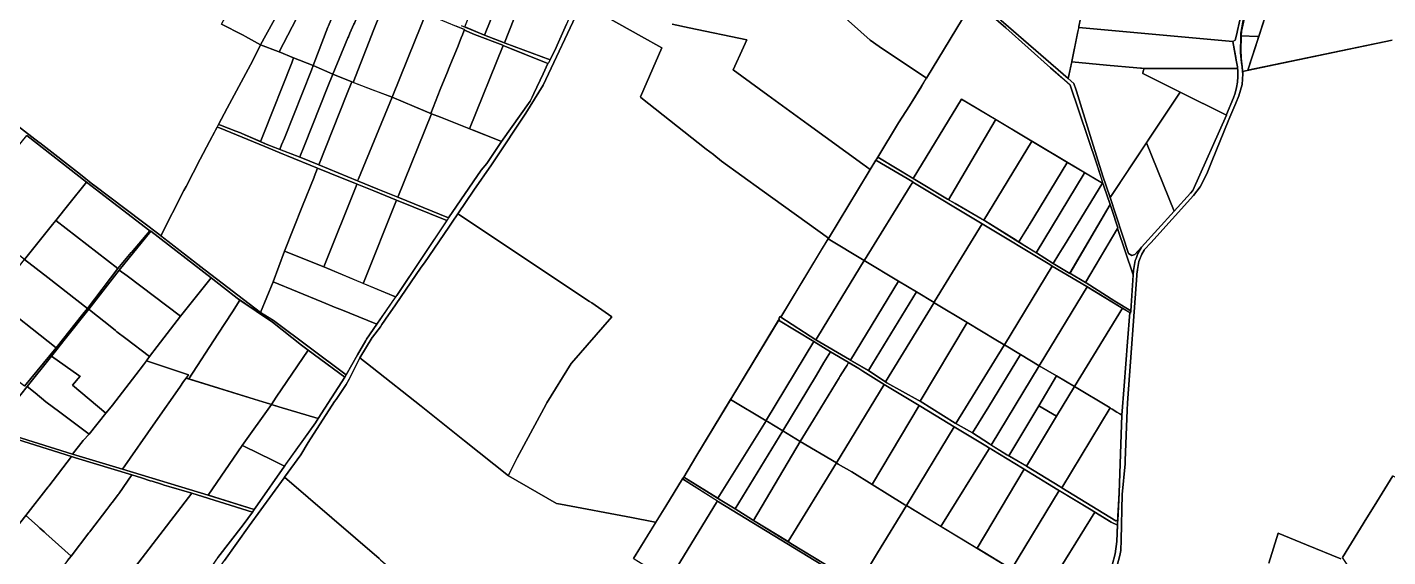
# Model space of a CAD drawing. Header units: metres. Extents: x 3 to 1005126, y 39 to 4383651.
# Drawn here: x 487537 to 489395, y 4367744 to 4368467 of the extents above; entities that cross this region are included whole.
import ezdxf

# ---------------------------------------------------------------- set-up
doc = ezdxf.new("R2010")
doc.units = ezdxf.units.M
doc.header["$MEASUREMENT"] = 0
doc.layers.add('TM_Llucmajor', color=7, linetype='Continuous')

msp = doc.modelspace()

# ---------------------------------------------------------------- linework, layer by layer
at = {"layer": 'TM_Llucmajor', "linetype": 'Continuous', "flags": 128}
for points in [[(489024.2, 4368712.8), (489015.1, 4368673), (489008.9, 4368643), (488993.8, 4368568.3), (488986.8, 4368532.9), (488973.6, 4368467.7), (488963.8, 4368419.9), (488959, 4368396.9), (488823.2, 4368514.9), (488761, 4368570.4), (488788.5, 4368599.5), (488790.6, 4368601.7), (488876.3, 4368696.5), (488948.6, 4368779.3), (489024.2, 4368712.8)], [(487830.9, 4368456.4), (487802.3, 4368471.1), (487861.6, 4368580.5), (487888.8, 4368566.5), (487914.1, 4368553.5), (487911.9, 4368548.6), (487910.4, 4368545.1), (487908.4, 4368540.7), (487907.3, 4368538.5), (487904.3, 4368532.6), (487901.2, 4368526.4), (487901, 4368526), (487898.7, 4368521.7), (487855.7, 4368443.1), (487834.9, 4368454.2), (487831.8, 4368455.9), (487830.9, 4368456.4)], [(488207.6, 4368570.8), (488178, 4368496.4), (488161.6, 4368456.1), (488134.7, 4368467.3), (488180.8, 4368581.5), (488207.6, 4368570.8)], [(488234.1, 4368560.2), (488188.8, 4368445.7), (488161.6, 4368456.1), (488178, 4368496.4), (488207.6, 4368570.8), (488234.1, 4368560.2)], [(487879.8, 4368433.7), (487855.7, 4368443.1), (487898.7, 4368521.7), (487901, 4368526), (487901.2, 4368526.4), (487904.3, 4368532.6), (487907.3, 4368538.5), (487908.4, 4368540.7), (487910.4, 4368545.1), (487911.9, 4368548.6), (487914.1, 4368553.5), (487938.3, 4368543.6), (487924.8, 4368518.3), (487922.8, 4368514.5), (487880.9, 4368433.3), (487879.8, 4368433.7)], [(488300.9, 4368533.4), (488279.5, 4368484.8), (488273.5, 4368471.2), (488260.8, 4368442.5), (488259.4, 4368439.2), (488251.3, 4368422.2), (488189.8, 4368445.3), (488188.8, 4368445.7), (488234.1, 4368560.2), (488300.9, 4368533.4)], [(487900.9, 4368425), (487880.9, 4368433.3), (487922.8, 4368514.5), (487924.8, 4368518.3), (487938.3, 4368543.6), (487971.8, 4368529), (487961.3, 4368500.5), (487960.1, 4368497.6), (487948.4, 4368468.7), (487947.7, 4368466.8), (487927.6, 4368414.5), (487900.9, 4368425)], [(488976.2, 4368480.6), (488986.8, 4368532.9), (489010.5, 4368531), (489199.2, 4368511.5), (489201.6, 4368511.3), (489201.1, 4368508.4), (489197, 4368492.4), (489190.1, 4368462.5), (489189, 4368457.8), (489187.1, 4368449.4), (489183.7, 4368447.3), (488973.4, 4368466.6), (488973.6, 4368467.7), (488976.2, 4368480.6)], [(487954.4, 4368402.9), (487927.6, 4368414.5), (487947.7, 4368466.8), (487948.4, 4368468.7), (487960.1, 4368497.6), (487961.3, 4368500.5), (487971.8, 4368529), (488002.2, 4368517.6), (487983.8, 4368472.6), (487983, 4368470.9), (487977.7, 4368458.6), (487975.6, 4368453.7), (487975.1, 4368452.6), (487954.4, 4368402.9)], [(487982.4, 4368391.5), (487980.4, 4368392.3), (487954.4, 4368402.9), (487975.1, 4368452.6), (487975.6, 4368453.7), (487977.7, 4368458.6), (487983, 4368470.9), (487983.8, 4368472.6), (488002.2, 4368517.6), (488027.6, 4368507.2), (488010.6, 4368463.8), (487982.4, 4368391.5)], [(488027.6, 4368507.2), (488052.8, 4368497), (488054.9, 4368496.1), (488081.6, 4368485.3), (488066.9, 4368449.1), (488035.3, 4368371.3), (488008.3, 4368381.6), (487982.4, 4368391.5), (488010.6, 4368463.8), (488027.6, 4368507.2)], [(488951.5, 4368396.7), (488961.5, 4368387.7), (488997.8, 4368280.1), (489006.3, 4368253.5), (488813, 4368368.9), (488747.1, 4368260.5), (488698.7, 4368289.6), (488727.3, 4368336.5), (488742.2, 4368359.5), (488765.2, 4368397.4), (488830.1, 4368504.3), (488873.6, 4368466.1), (488934.9, 4368411.6), (488951.5, 4368396.7)], [(489206.9, 4368510.9), (489219.5, 4368509.1), (489235.5, 4368507), (489236, 4368506.9), (489236.1, 4368506.9), (489219.1, 4368454.4), (489218.5, 4368454.4), (489217.5, 4368454.4), (489195, 4368455.2), (489195, 4368455.4), (489195.8, 4368461.6), (489202.1, 4368490.1), (489206.8, 4368510.4), (489206.9, 4368510.9)], [(488088.1, 4368349.2), (488065.7, 4368358.5), (488065.5, 4368358.6), (488035.6, 4368371.2), (488035.3, 4368371.3), (488066.9, 4368449.1), (488081.6, 4368485.3), (488096.5, 4368479.2), (488122.9, 4368468.5), (488134.4, 4368463.8), (488131.5, 4368456.5), (488129.9, 4368452.5), (488124.5, 4368439.3), (488118.7, 4368425), (488117.4, 4368421.8), (488113.5, 4368412), (488111.1, 4368406.2), (488101.2, 4368381.7), (488088.1, 4368349.2)], [(488134.1, 4368462.8), (488147.9, 4368457.1), (488186.4, 4368442.2), (488186.9, 4368442), (488141.3, 4368328.1), (488140.4, 4368328.5), (488131.8, 4368332), (488101.3, 4368344.2), (488089.1, 4368348.8), (488088.1, 4368349.2), (488101.2, 4368381.7), (488111.1, 4368406.2), (488113.5, 4368412), (488117.4, 4368421.8), (488118.7, 4368425), (488124.5, 4368439.3), (488129.9, 4368452.5), (488131.5, 4368456.5), (488134, 4368462.8), (488134.1, 4368462.8)], [(489187.7, 4368425.5), (489187.7, 4368425.3), (489188.4, 4368421.8), (489190.1, 4368412.9), (489190.1, 4368412.9), (489190.3, 4368410.7), (489062.5, 4368410.7), (489058.9, 4368411), (489052.6, 4368411.6), (489011.1, 4368415.3), (488963.7, 4368419.5), (488963.8, 4368419.9), (488971.7, 4368458.4), (488973.3, 4368466.3), (488973.4, 4368466.6), (489183.7, 4368447.3), (489187.7, 4368425.5)], [(487856, 4368312), (487855.5, 4368310.8), (487830.1, 4368322), (487828.3, 4368322.7), (487821.7, 4368324.9), (487801.1, 4368333.2), (487798.4, 4368334.3), (487810.1, 4368356.2), (487842, 4368415.5), (487846.7, 4368424.3), (487855.7, 4368443.1), (487879.8, 4368433.7), (487880.9, 4368433.3), (487900.9, 4368425), (487898.2, 4368418.3), (487859.5, 4368320.7), (487856, 4368312)], [(488196.9, 4368437.9), (488248.3, 4368417.2), (488241.6, 4368403.2), (488229, 4368376.4), (488226.7, 4368371.6), (488223.9, 4368366), (488184.9, 4368310.7), (488183.8, 4368311.1), (488145.9, 4368326.3), (488141.3, 4368328.1), (488186.9, 4368442), (488187.2, 4368441.9), (488196.9, 4368437.9)], [(489195.8, 4368418.3), (489194.9, 4368434.9), (489195, 4368455.2), (489217.5, 4368454.4), (489218.5, 4368454.4), (489219.1, 4368454.4), (489204.1, 4368408.1), (489203.4, 4368408), (489197, 4368406.6), (489196.3, 4368412.7), (489195.8, 4368418.3)], [(487856, 4368312), (487859.5, 4368320.7), (487898.2, 4368418.3), (487900.9, 4368425), (487927.6, 4368414.5), (487925.3, 4368408.5), (487888.2, 4368315.6), (487884.5, 4368306.3), (487882.5, 4368301.3), (487882, 4368300.1), (487863.3, 4368307.4), (487855.5, 4368310.8), (487856, 4368312)], [(489110, 4368379.1), (489111.6, 4368378.3), (489069.9, 4368315.4), (489016.2, 4368234.6), (489015.8, 4368235.8), (489006.2, 4368263.6), (488989.1, 4368319), (488970.2, 4368379.6), (488969.7, 4368381.1), (488966.5, 4368390.3), (488959, 4368396.9), (488963.7, 4368419.5), (489011.1, 4368415.3), (489052.6, 4368411.6), (489062.5, 4368410.7), (489062.5, 4368410.5), (489061.5, 4368407), (489060.6, 4368403.6), (489110, 4368379.1)], [(487882.5, 4368301.3), (487884.5, 4368306.3), (487888.2, 4368315.6), (487925.3, 4368408.5), (487927.6, 4368414.5), (487954.4, 4368402.9), (487947.7, 4368386.2), (487915.1, 4368304.4), (487909.4, 4368289.9), (487909.2, 4368289.4), (487882, 4368300.1), (487882.5, 4368301.3)], [(487909.4, 4368289.9), (487915.1, 4368304.4), (487947.7, 4368386.2), (487954.4, 4368402.9), (487980.4, 4368392.3), (487973.6, 4368375.3), (487935.4, 4368278.8), (487910.5, 4368288.9), (487909.2, 4368289.4), (487909.4, 4368289.9)], [(489175.3, 4368347.8), (489174.9, 4368347), (489110, 4368379.1), (489060.6, 4368403.6), (489061.5, 4368407), (489062.2, 4368409.4), (489062.5, 4368410.5), (489062.5, 4368410.7), (489190.3, 4368410.7), (489190.5, 4368408.9), (489190.7, 4368407), (489190.7, 4368406.1), (489190.8, 4368399.3), (489190.2, 4368392.5), (489190.2, 4368392.1), (489188.9, 4368384.6), (489186.9, 4368376.8), (489184.7, 4368370.5), (489175.3, 4368347.8)], [(487988.3, 4368257), (487935.4, 4368278.8), (487973.6, 4368375.3), (487980.4, 4368392.3), (488035.6, 4368371.2), (487989.5, 4368259.9), (487988.3, 4368257)], [(488016, 4368245.7), (487988.3, 4368257), (487989.5, 4368259.9), (488035.6, 4368371.2), (488065.5, 4368358.6), (488065.7, 4368358.5), (488089.1, 4368348.8), (488043, 4368234.8), (488016, 4368245.7)], [(488813, 4368368.9), (488859.9, 4368340.9), (488859, 4368339.5), (488795.4, 4368231.4), (488794.2, 4368232.1), (488747.1, 4368260.5), (488813, 4368368.9)], [(489128.9, 4368243.9), (489126, 4368240.2), (489103.8, 4368215.8), (489065.8, 4368309.2), (489069.9, 4368315.4), (489111.6, 4368378.3), (489174.9, 4368347), (489128.9, 4368243.9)], [(488183.8, 4368311.1), (488184.9, 4368310.7), (488164.7, 4368281), (488156.9, 4368271.6), (488112.6, 4368206.7), (488043, 4368234.8), (488089.1, 4368348.8), (488101.3, 4368344.2), (488140.4, 4368328.5), (488183.8, 4368311.1)], [(487750.9, 4368244), (487754, 4368249.6), (487773.4, 4368286.9), (487785.9, 4368311), (487796.4, 4368330.6), (487799.4, 4368329.4), (487861.7, 4368303.9), (487886.6, 4368293.7), (487891, 4368291.9), (487933.5, 4368274.5), (487928.8, 4368262.5), (487928.7, 4368262.2), (487913.1, 4368222.9), (487888.5, 4368161.3), (487872.9, 4368119.1), (487855.8, 4368077.5), (487779.8, 4368135), (487778, 4368136.3), (487719.3, 4368182.2), (487750.9, 4368244)], [(487935.4, 4368278.8), (487988.3, 4368257), (488016, 4368245.7), (488043, 4368234.8), (488112.6, 4368206.7), (488110.9, 4368203.9), (488110.3, 4368203), (488041.3, 4368230.9), (488010.3, 4368243.5), (487987.6, 4368252.8), (487950.3, 4368267.8), (487933.5, 4368274.5), (487891, 4368291.9), (487886.6, 4368293.7), (487861.7, 4368303.9), (487799.4, 4368329.4), (487796.4, 4368330.6), (487798.4, 4368334.3), (487801.1, 4368333.2), (487821.7, 4368324.9), (487828.3, 4368322.7), (487830.1, 4368322), (487863.3, 4368307.4), (487910.5, 4368288.9), (487935.4, 4368278.8)], [(488859, 4368339.5), (488859.9, 4368340.9), (488909.2, 4368311.5), (488908.6, 4368310.5), (488843.8, 4368203.4), (488839.5, 4368205.9), (488804.7, 4368226), (488795.4, 4368231.4), (488859, 4368339.5)], [(487477.8, 4368193.2), (487451.7, 4368213.8), (487455.3, 4368218.3), (487491.9, 4368264.4), (487536.6, 4368319.1), (487617.8, 4368255.3), (487594, 4368225.5), (487575.9, 4368202.8), (487571.7, 4368197.6), (487533.4, 4368149.6), (487477.8, 4368193.2)], [(488908.6, 4368310.5), (488909.2, 4368311.5), (488957.9, 4368282.4), (488957.2, 4368281.3), (488905.7, 4368196.6), (488902.7, 4368191.8), (488902.1, 4368190.8), (488897.1, 4368182.9), (488891.4, 4368173.7), (488890.3, 4368174.3), (488887.6, 4368176), (488845.9, 4368202.2), (488844.7, 4368202.9), (488844.2, 4368203.2), (488843.8, 4368203.4), (488908.6, 4368310.5)], [(489103.8, 4368215.8), (489059, 4368166.6), (489049.9, 4368156.5), (489045.8, 4368155.1), (489041.4, 4368157.9), (489016.2, 4368234.6), (489065.8, 4368309.2), (489103.8, 4368215.8)], [(488697.3, 4368287.2), (488698.7, 4368289.6), (488794.2, 4368232.1), (488804.7, 4368226), (488844.7, 4368202.9), (488890.3, 4368174.3), (488915.5, 4368158.8), (488938.2, 4368144.2), (488960.9, 4368130.8), (488960.9, 4368131), (488982.4, 4368118.4), (488983.2, 4368117.9), (489022.5, 4368093), (489044.3, 4368079.7), (489044.1, 4368076.4), (489031.4, 4368084.3), (488984.3, 4368112.7), (488937, 4368140.7), (488933.8, 4368142.7), (488841.3, 4368198.3), (488746.5, 4368255.2), (488746.8, 4368255.6), (488696.2, 4368285.4), (488697.3, 4368287.2)], [(487987.6, 4368252.8), (487987.4, 4368252.3), (487942, 4368139.6), (487888.5, 4368161.3), (487913.1, 4368222.9), (487928.7, 4368262.2), (487928.8, 4368262.5), (487933.5, 4368274.5), (487950.3, 4368267.8), (487987.6, 4368252.8)], [(488631.5, 4368178.6), (488696.2, 4368285.4), (488746.8, 4368255.6), (488743.2, 4368249.9), (488680.8, 4368148.8), (488680.4, 4368148.2), (488630.8, 4368177.9), (488631.3, 4368178.7), (488631.5, 4368178.6)], [(488957.2, 4368281.3), (488957.9, 4368282.4), (488981.3, 4368268.4), (488980.6, 4368267.3), (488915.2, 4368159), (488896.2, 4368170.7), (488891.4, 4368173.7), (488905.7, 4368196.6), (488957.2, 4368281.3)], [(487660.8, 4368137.4), (487575.9, 4368202.8), (487594, 4368225.5), (487617.8, 4368255.3), (487704.3, 4368188.8), (487679.2, 4368159.2), (487679.1, 4368159.1), (487660.8, 4368137.4)], [(487942, 4368139.6), (487987.4, 4368252.3), (487987.6, 4368252.8), (488010.3, 4368243.5), (488041.3, 4368230.9), (487996.2, 4368118), (487995.8, 4368117.1), (487942, 4368139.6)], [(488776.4, 4368092.2), (488775.6, 4368090.9), (488751.5, 4368105.5), (488727.1, 4368120), (488680.4, 4368148.2), (488680.8, 4368148.8), (488743.2, 4368249.9), (488746.5, 4368255.2), (488841.3, 4368198.3), (488776.4, 4368092.2)], [(488981.3, 4368268.4), (489005.5, 4368254), (489004.7, 4368252.8), (488953.7, 4368169.2), (488950.8, 4368164.4), (488946.3, 4368157), (488938.2, 4368144.2), (488915.5, 4368158.8), (488915.2, 4368159), (488980.6, 4368267.3), (488981.3, 4368268.4)], [(489004.7, 4368252.8), (489005.5, 4368254), (489006.3, 4368253.5), (489006.9, 4368251.5), (489007.4, 4368249.8), (489016, 4368224.8), (488960.9, 4368130.8), (488938.2, 4368144.2), (488946.3, 4368157), (488950.8, 4368164.4), (488953.7, 4368169.2), (489004.7, 4368252.8)], [(487996.2, 4368118), (488041.3, 4368230.9), (488110.3, 4368203), (488041.6, 4368100.7), (488040.1, 4368098.6), (487995.8, 4368117.1), (487996.2, 4368118)], [(488982.4, 4368118.4), (488960.9, 4368131), (489016, 4368224.8), (489018.3, 4368218.2), (489026.7, 4368192.8), (488982.4, 4368118.4)], [(487564.9, 4368125.2), (487533.4, 4368149.6), (487571.7, 4368197.6), (487575.9, 4368202.8), (487660.8, 4368137.4), (487619.2, 4368083), (487564.9, 4368125.2)], [(488206, 4367879.1), (488195, 4367856.1), (488194.2, 4367854.5), (488134.3, 4367902.2), (488075.1, 4367949.3), (488008, 4368002.2), (487991.3, 4368015.4), (488008.2, 4368043.2), (488008.4, 4368043.5), (488019.4, 4368057.8), (488021.4, 4368060.9), (488025.3, 4368066.7), (488026.5, 4368068.4), (488040, 4368088), (488075.2, 4368139.2), (488079.5, 4368145.4), (488112.7, 4368193.7), (488118.4, 4368201.9), (488124.3, 4368210.5), (488125.3, 4368212), (488305.1, 4368092.6), (488308.1, 4368090.6), (488335.7, 4368071.6), (488280.5, 4368008.1), (488280.1, 4368007.6), (488246.8, 4367953.8), (488246.3, 4367953), (488242.5, 4367946.1), (488206, 4367879.1)], [(488776.4, 4368092.2), (488841.3, 4368198.3), (488933.8, 4368142.7), (488937, 4368140.7), (488871.7, 4368033.1), (488869.9, 4368034.2), (488859.8, 4368040.2), (488820.9, 4368063.6), (488776.7, 4368090.2), (488775.6, 4368090.9), (488776.4, 4368092.2)], [(487673.4, 4368127.3), (487662.7, 4368135.2), (487705.8, 4368188.2), (487788.1, 4368124.6), (487746.5, 4368072.5), (487673.4, 4368127.3)], [(488680.4, 4368148.2), (488630.5, 4368066.8), (488616.4, 4368043.7), (488614.2, 4368040.2), (488566.2, 4368071), (488630.8, 4368177.9), (488680.4, 4368148.2)], [(489047.8, 4368128.8), (489044.3, 4368079.7), (489022.5, 4368093), (488983.2, 4368117.9), (488982.4, 4368118.4), (489026.4, 4368192.2), (489047.8, 4368128.8)], [(488040.1, 4368098.6), (488014.5, 4368061.2), (487965.4, 4368081.3), (487959, 4368083.9), (487939.2, 4368092), (487872.9, 4368119.1), (487888.5, 4368161.3), (487942, 4368139.6), (488040.1, 4368098.6)], [(487576.6, 4368029.3), (487490.9, 4368096.3), (487533.4, 4368149.6), (487564.9, 4368125.2), (487619.2, 4368083), (487612.9, 4368075.1), (487576.6, 4368029.3)], [(488727.1, 4368120), (488661.7, 4368012.4), (488660.3, 4368013.1), (488614.2, 4368040.2), (488616.4, 4368043.7), (488630.5, 4368066.8), (488680.4, 4368148.2), (488727.1, 4368120)], [(488893.8, 4368019.8), (488871.7, 4368033.1), (488937, 4368140.7), (488984.3, 4368112.7), (488985, 4368112.2), (488920.5, 4368006.8), (488919.3, 4368004.6), (488893.8, 4368019.8)], [(487624.1, 4368079.2), (487621, 4368081.7), (487662.7, 4368135.2), (487673.4, 4368127.3), (487746.5, 4368072.5), (487714.6, 4368031), (487704.1, 4368017.2), (487671.5, 4368042), (487659.5, 4368051.1), (487657.6, 4368052.6), (487650.1, 4368058.6), (487624.1, 4368079.2)], [(487797.5, 4368047.8), (487757.9, 4367986.7), (487754, 4367987.9), (487757.3, 4367992.4), (487699.9, 4368011.3), (487704.1, 4368017.2), (487714.6, 4368031), (487746.5, 4368072.5), (487788.1, 4368124.6), (487788.2, 4368124.5), (487805.2, 4368111.3), (487823.9, 4368096.7), (487827.6, 4368094.2), (487817.2, 4368078.1), (487797.5, 4368047.8)], [(487873.3, 4368066.5), (487855.8, 4368077.5), (487872.9, 4368119.1), (487939.2, 4368092), (487959, 4368083.9), (487965.4, 4368081.3), (488014.5, 4368061.2), (488000.4, 4368041), (487999.4, 4368039.1), (487988.2, 4368019.5), (487972.6, 4367992.2), (487873.3, 4368066.5)], [(488751.5, 4368105.5), (488691.7, 4368007.1), (488686.3, 4367998.1), (488661.7, 4368012.4), (488727.1, 4368120), (488751.5, 4368105.5)], [(488775.6, 4368090.9), (488709.4, 4367982.6), (488686.3, 4367998.1), (488691.7, 4368007.1), (488751.5, 4368105.5), (488775.6, 4368090.9)], [(489031.4, 4368084.3), (489033.2, 4368083.2), (488967.4, 4367976.1), (488942.8, 4367990.7), (488919.3, 4368004.6), (488920.5, 4368006.8), (488985, 4368112.2), (489031.4, 4368084.3)], [(487533.4, 4367976.7), (487448.8, 4368041.7), (487468.5, 4368067.6), (487472.1, 4368072.2), (487490.9, 4368096.3), (487576.6, 4368029.3), (487533.4, 4367976.7)], [(487797.5, 4368047.8), (487817.2, 4368078.1), (487827.6, 4368094.2), (487872.1, 4368064.2), (487911.8, 4368032.7), (487920.5, 4368025.8), (487877.2, 4367961.6), (487870.6, 4367951.8), (487868, 4367952.6), (487858.8, 4367955.4), (487846.8, 4367959.2), (487757.9, 4367986.7), (487797.5, 4368047.8)], [(488776.7, 4368090.2), (488820.9, 4368063.6), (488756.7, 4367956.2), (488753.9, 4367957.7), (488711.1, 4367981.4), (488709.4, 4367982.6), (488775.6, 4368090.9), (488776.7, 4368090.2)], [(487607.5, 4367991.5), (487570, 4368017.5), (487579.1, 4368028.9), (487582, 4368032.6), (487589, 4368041.4), (487621, 4368081.7), (487624.1, 4368079.2), (487650.1, 4368058.6), (487657.6, 4368052.6), (487659.5, 4368051.1), (487671.5, 4368042), (487704.1, 4368017.2), (487696, 4368005.9), (487685.5, 4367992.4), (487653.3, 4367951), (487647, 4367943.1), (487644.5, 4367939.9), (487598.9, 4367978.1), (487609.2, 4367990.4), (487607.5, 4367991.5)], [(488611.6, 4368037.7), (488546.7, 4367930.7), (488546.1, 4367929.6), (488497.6, 4367958.7), (488499.2, 4367961.3), (488563.2, 4368066.7), (488611.6, 4368037.7)], [(489026.3, 4367787.8), (489026.3, 4367786.9), (489017.6, 4367791.1), (488990.3, 4367807.7), (488944.8, 4367835.4), (488896.5, 4367864.8), (488854.6, 4367890.2), (488849.1, 4367893.6), (488848.8, 4367893.8), (488803.1, 4367921.4), (488778.7, 4367936.4), (488755.4, 4367950.2), (488707.5, 4367979.2), (488678.3, 4367997.2), (488672.9, 4368000.8), (488658.2, 4368009.7), (488634, 4368023.6), (488611.6, 4368037.7), (488563.2, 4368066.7), (488564.3, 4368068.6), (488563.4, 4368069.2), (488565, 4368071.8), (488614.2, 4368040.2), (488660.3, 4368013.1), (488686.3, 4367998.1), (488711.1, 4367981.4), (488753.9, 4367957.7), (488756.7, 4367956.2), (488804.5, 4367926.4), (488828.3, 4367912.9), (488851.4, 4367897.9), (488875, 4367883.2), (488902, 4367867.3), (488947.4, 4367839.7), (488950.1, 4367838.1), (489024.1, 4367792.7), (489026.5, 4367793.1), (489026.4, 4367791.2), (489026.3, 4367787.8)], [(489032, 4367937.3), (489029.5, 4367938.8), (489025.4, 4367941.3), (489018.9, 4367945.2), (489016.3, 4367946.9), (489016, 4367947), (488967.4, 4367976.1), (489033.2, 4368083.2), (489042.9, 4368077.2), (489039.8, 4368037.5), (489035.1, 4367977.3), (489032, 4367937.3)], [(488859.8, 4368040.2), (488869.9, 4368034.2), (488871.7, 4368033.1), (488871.4, 4368032.6), (488805.5, 4367925.8), (488804.5, 4367926.4), (488756.7, 4367956.2), (488820.9, 4368063.6), (488859.8, 4368040.2)], [(488634, 4368023.6), (488625.3, 4368009.1), (488614.9, 4367991.7), (488569.3, 4367915.7), (488548.2, 4367928.3), (488546.1, 4367929.6), (488546.7, 4367930.7), (488611.6, 4368037.7), (488634, 4368023.6)], [(488871.4, 4368032.6), (488871.7, 4368033.1), (488893.8, 4368019.8), (488850.6, 4367948.9), (488828.3, 4367912.9), (488805.5, 4367925.8), (488871.4, 4368032.6)], [(487547.7, 4367967.6), (487537.1, 4367976.2), (487570, 4368017.5), (487607.5, 4367991.5), (487609.2, 4367990.4), (487598.9, 4367978.1), (487644.5, 4367939.9), (487621.5, 4367911.2), (487581.4, 4367941.4), (487562.6, 4367955.5), (487547.7, 4367967.6)], [(487696, 4368005.9), (487699.9, 4368011.3), (487757.3, 4367992.4), (487754, 4367987.9), (487750.6, 4367982.9), (487745.4, 4367975.6), (487712.3, 4367928), (487667.2, 4367863.4), (487599, 4367883.8), (487613.6, 4367902.6), (487621.5, 4367911.2), (487644.5, 4367939.9), (487647, 4367943.1), (487653.3, 4367951), (487685.5, 4367992.4), (487696, 4368005.9)], [(487880.7, 4367948.7), (487870.6, 4367951.8), (487877.2, 4367961.6), (487920.5, 4368025.8), (487970.9, 4367989.2), (487934.2, 4367932.6), (487880.7, 4367948.7)], [(488658.2, 4368009.7), (488659, 4368009.2), (488656.8, 4368005.5), (488654.2, 4368001.4), (488647.1, 4367989.8), (488646.1, 4367988.2), (488610.8, 4367931), (488592.9, 4367901.2), (488569.3, 4367915.7), (488614.9, 4367991.7), (488625.3, 4368009.1), (488634, 4368023.6), (488658.2, 4368009.7)], [(488919.3, 4368004.6), (488853.8, 4367896.4), (488851.4, 4367897.9), (488828.3, 4367912.9), (488850.6, 4367948.9), (488893.8, 4368019.8), (488919.3, 4368004.6)], [(488659, 4368009.2), (488672.9, 4368000.8), (488678.3, 4367997.2), (488707.5, 4367979.2), (488642.3, 4367871.9), (488592.9, 4367901.2), (488610.8, 4367931), (488646.1, 4367988.2), (488647.1, 4367989.8), (488654.2, 4368001.4), (488656.8, 4368005.5), (488659, 4368009.2)], [(488918.6, 4367949.9), (488878, 4367881.5), (488875, 4367883.2), (488853.8, 4367896.4), (488919.3, 4368004.6), (488942.8, 4367990.7), (488918.6, 4367949.9)], [(487505.8, 4367912.9), (487493, 4367921.5), (487537.1, 4367976.2), (487547.7, 4367967.6), (487562.6, 4367955.5), (487581.4, 4367941.4), (487621.5, 4367911.2), (487613.6, 4367902.6), (487599, 4367883.8), (487545.2, 4367900.7), (487505.8, 4367912.9)], [(487784.1, 4367828), (487667.2, 4367863.4), (487712.3, 4367928), (487745.4, 4367975.6), (487750.6, 4367982.9), (487754, 4367987.9), (487846.8, 4367959.2), (487858.8, 4367955.4), (487868, 4367952.6), (487870.6, 4367951.8), (487830.5, 4367895.7), (487784.1, 4367828)], [(488755.4, 4367950.2), (488691.5, 4367843.2), (488691.1, 4367842.5), (488663.5, 4367859.6), (488644.8, 4367870.4), (488642.3, 4367871.9), (488707.5, 4367979.2), (488755.4, 4367950.2)], [(489016, 4367947), (488950.1, 4367838.1), (488947.4, 4367839.7), (488902, 4367867.3), (488943.1, 4367935.6), (488967.4, 4367976.1), (489016, 4367947)], [(488942.8, 4367990.7), (488967.4, 4367976.1), (488943.1, 4367935.6), (488918.6, 4367949.9), (488942.8, 4367990.7)], [(488450.1, 4367880.1), (488497.6, 4367958.7), (488546.1, 4367929.6), (488480.3, 4367823.6), (488433.9, 4367852.6), (488450.1, 4367880.1)], [(487832.7, 4367894.7), (487830.5, 4367895.7), (487870.6, 4367951.8), (487873.2, 4367951), (487880.7, 4367948.7), (487934.2, 4367932.6), (487930.6, 4367926.5), (487889.8, 4367869.7), (487888.2, 4367867.6), (487871.8, 4367875.5), (487832.7, 4367894.7)], [(488803.1, 4367921.4), (488737.8, 4367813.6), (488735.7, 4367814.8), (488691.1, 4367842.5), (488691.5, 4367843.2), (488755.4, 4367950.2), (488778.7, 4367936.4), (488803.1, 4367921.4)], [(488918.6, 4367949.9), (488943.1, 4367935.6), (488902, 4367867.3), (488878, 4367881.5), (488918.6, 4367949.9)], [(489024.1, 4367792.7), (488950.1, 4367838.1), (489016, 4367947), (489016.3, 4367946.9), (489018.9, 4367945.2), (489025.4, 4367941.3), (489029.5, 4367938.8), (489032, 4367937.3), (489028.5, 4367831.1), (489026.5, 4367793.1), (489024.1, 4367792.7)], [(487387.8, 4367791.7), (487453.5, 4367873.4), (487490.3, 4367919.1), (487493.6, 4367916.4), (487506.3, 4367909.6), (487597.6, 4367880.6), (487566.6, 4367840.4), (487565.6, 4367839.2), (487535.1, 4367800.1), (487470.5, 4367718.6), (487431.8, 4367668.1), (487428.9, 4367664.6), (487345.4, 4367738.7), (487344.8, 4367739.2), (487385, 4367788.2), (487387.8, 4367791.7)], [(488548.2, 4367928.3), (488569.3, 4367915.7), (488504.1, 4367809.3), (488483.4, 4367821.7), (488480.3, 4367823.6), (488546.1, 4367929.6), (488548.2, 4367928.3)], [(488848.8, 4367893.8), (488849.1, 4367893.6), (488851.3, 4367892.2), (488849.9, 4367890), (488785, 4367785.1), (488782.4, 4367786.7), (488737.8, 4367813.6), (488803.1, 4367921.4), (488848.8, 4367893.8)], [(488592.9, 4367901.2), (488529.1, 4367793.2), (488527.7, 4367794.1), (488504.1, 4367809.3), (488569.3, 4367915.7), (488592.9, 4367901.2)], [(488592.9, 4367901.2), (488642.3, 4367871.9), (488576.4, 4367764.5), (488529.1, 4367793.2), (488592.9, 4367901.2)], [(487550.9, 4367785.8), (487535.1, 4367800.1), (487565.6, 4367839.2), (487566.6, 4367840.4), (487597.6, 4367880.6), (487603, 4367879), (487679.7, 4367855.6), (487661.9, 4367829.6), (487661.2, 4367828.6), (487660.4, 4367827.4), (487652.9, 4367817.8), (487650.6, 4367815), (487649.9, 4367814), (487645.7, 4367808.5), (487623.2, 4367779), (487622.3, 4367777.8), (487621.3, 4367776.5), (487597, 4367744.8), (487562.6, 4367775.5), (487559.9, 4367777.9), (487554.2, 4367782.9), (487553, 4367784), (487550.9, 4367785.8)], [(487830.5, 4367895.7), (487832.7, 4367894.7), (487871.8, 4367875.5), (487888.2, 4367867.6), (487851.4, 4367814.7), (487846.9, 4367808.3), (487784.6, 4367827.9), (487784.1, 4367828), (487830.5, 4367895.7)], [(488896.5, 4367864.8), (488898.5, 4367863.6), (488834.5, 4367755.3), (488830.9, 4367757.4), (488785, 4367785.1), (488849.9, 4367890), (488851.3, 4367892.2), (488854.6, 4367890.2), (488896.5, 4367864.8)], [(488735.7, 4367814.8), (488737.8, 4367813.6), (488698.6, 4367749.1), (488672.3, 4367705.9), (488580.2, 4367762.1), (488576.4, 4367764.5), (488642.3, 4367871.9), (488644.8, 4367870.4), (488663.5, 4367859.6), (488735.7, 4367814.8)], [(488944.8, 4367835.4), (488946.7, 4367834.3), (488881.6, 4367726.9), (488880.2, 4367727.7), (488834.5, 4367755.3), (488898.5, 4367863.6), (488944.8, 4367835.4)], [(487888.6, 4367852.4), (488017.7, 4367741.2), (488018.8, 4367740.3), (488019.4, 4367739.8), (488108.8, 4367662.1), (488110.9, 4367660.4), (488102.9, 4367649.6), (488068.1, 4367605.6), (488032.3, 4367569), (488028.3, 4367564.9), (488017.6, 4367547.3), (488017, 4367544.1), (487994.5, 4367515.9), (487990.7, 4367517.8), (487973.4, 4367531), (487895.7, 4367601.4), (487893.2, 4367603.7), (487784.1, 4367707.3), (487806.4, 4367738.7), (487840.3, 4367786.1), (487887.9, 4367851.5), (487888.6, 4367852.4)], [(488413.5, 4367711.2), (488366, 4367740.7), (488365.3, 4367741.2), (488409.1, 4367812.7), (488432.2, 4367850), (488479.9, 4367820), (488413.5, 4367711.2)], [(489400.3, 4367641.6), (489333.7, 4367742.8), (489367, 4367796.9), (489376.9, 4367812.9), (489402.4, 4367854.4), (489554.1, 4367777), (489564.7, 4367771.6), (489565.7, 4367737), (489566.7, 4367704), (489542.8, 4367715.9), (489500.1, 4367737), (489434.2, 4367769.6), (489427.4, 4367744), (489400.3, 4367641.6)], [(487622.7, 4367480.6), (487548.1, 4367552.1), (487581.1, 4367595.2), (487599.2, 4367618.7), (487608.6, 4367631), (487608.6, 4367631), (487650.2, 4367685.2), (487761.9, 4367830.6), (487844.9, 4367804.6), (487831.8, 4367787.6), (487797.3, 4367743), (487795.5, 4367740.3), (487774.3, 4367708.6), (487741.6, 4367659.4), (487677.4, 4367562.8), (487622.7, 4367480.6)], [(488990.3, 4367807.7), (488995.3, 4367804.7), (488929.4, 4367698), (488926.4, 4367699.9), (488881.6, 4367726.9), (488946.7, 4367834.3), (488990.3, 4367807.7)], [(488481.4, 4367819), (488622.5, 4367732.7), (488621.9, 4367731.6), (488558.2, 4367622.2), (488507.9, 4367653.3), (488461, 4367682.1), (488414.9, 4367710.3), (488413.5, 4367711.2), (488479.9, 4367820), (488481.4, 4367819)], [(488737.8, 4367813.6), (488881.6, 4367726.9), (488816.1, 4367618.9), (488805.6, 4367625.2), (488762.5, 4367650.6), (488673.7, 4367705.1), (488672.3, 4367705.9), (488698.6, 4367749.1), (488737.8, 4367813.6)], [(487532.9, 4367663.1), (487470.5, 4367718.6), (487535.1, 4367800.1), (487550.9, 4367785.8), (487553, 4367784), (487554.2, 4367782.9), (487559.9, 4367777.9), (487562.6, 4367775.5), (487597, 4367744.8), (487592.1, 4367738.5), (487589.7, 4367735.4), (487541.4, 4367673.9), (487532.9, 4367663.1)], [(488929.4, 4367698), (488995.3, 4367804.7), (489017.6, 4367791.1), (489026.3, 4367786.9), (489025.5, 4367764.8), (489022.8, 4367748), (489018.9, 4367732.2), (488988.1, 4367664), (488934, 4367546.9), (488933.3, 4367547.3), (488896.1, 4367570.3), (488895.5, 4367570.7), (488864.1, 4367589.7), (488929.4, 4367698)]]:
    msp.add_lwpolyline(points, close=True, dxfattribs=at)
for points in [[(489401.6, 4368449.3), (489204.1, 4368408.1), (489204.1, 4368408.1), (489270.4, 4368612.4)], [(488603.5, 4368525.1), (488688.3, 4368449.1), (488700.8, 4368440.7), (488765.2, 4368397.4), (488764.6, 4368396.3), (488758.4, 4368386.2), (488742.2, 4368359.5), (488727.3, 4368336.5), (488697.3, 4368287.2), (488696.2, 4368285.4), (488688.5, 4368272.6), (488678.4, 4368280), (488603.7, 4368334.3), (488548.7, 4368374.3), (488501.3, 4368408.9), (488515.4, 4368439.6), (488519.9, 4368449.6), (488441.2, 4368466.1), (488417.9, 4368471.3)], [(488830.1, 4368504.3), (488765.2, 4368397.4), (488700.8, 4368440.7), (488688.3, 4368449.1), (488603.5, 4368525.1)], [(488823.2, 4368514.9), (488959, 4368396.9), (488966.5, 4368390.3), (488969.7, 4368381.1), (488970.2, 4368379.6), (488989.1, 4368319), (489006.2, 4368263.6), (489015.8, 4368235.8), (489041.4, 4368157.9), (489045.8, 4368155.1), (489049.9, 4368156.5), (489059, 4368166.6), (489054.2, 4368157.9), (489051.6, 4368151.2), (489050.4, 4368148.3), (489048.2, 4368134.8), (489047.8, 4368128.8), (489026.4, 4368192.2), (489026.7, 4368192.8), (489018.3, 4368218.2), (489016, 4368224.8), (489007.4, 4368249.8), (489006.9, 4368251.5), (488997.8, 4368280.1), (488961.5, 4368387.7), (488934.9, 4368411.6), (488873.6, 4368466.1), (488830.1, 4368504.3)], [(488293.3, 4368497.2), (488241.8, 4368387.9), (488218.1, 4368349.7), (488174.6, 4368284.3), (488171, 4368279), (488147.2, 4368244.2), (488125.3, 4368212), (488124.3, 4368210.5), (488118.4, 4368201.9), (488112.7, 4368193.7), (488079.5, 4368145.4), (488075.2, 4368139.2), (488040, 4368088), (488026.5, 4368068.4), (488025.3, 4368066.7), (488021.4, 4368060.9), (488019.4, 4368057.8), (488008.4, 4368043.5), (488008.2, 4368043.2), (487991.3, 4368015.4), (487976.7, 4367986.4), (487972.6, 4367979.2), (487958.9, 4367958.7), (487956.8, 4367955.6), (487920.8, 4367899.7), (487910.5, 4367883.1), (487888.6, 4367852.4), (487887.9, 4367851.5), (487840.3, 4367786.1), (487806.4, 4367738.7)], [(488294.4, 4368499.7), (488375.8, 4368454.4), (488404, 4368438.7), (488374.5, 4368371.8), (488375.2, 4368371.1), (488464.5, 4368300.3), (488474.6, 4368293), (488475, 4368292.7), (488485.2, 4368284.2), (488540.8, 4368244.1), (488631.3, 4368178.7), (488620.5, 4368160.9), (488566.2, 4368071), (488565, 4368071.8), (488563.4, 4368069.2), (488564.3, 4368068.6), (488499.2, 4367961.3), (488450.1, 4367880.1), (488433.9, 4367852.6), (488432.2, 4367850), (488409.1, 4367812.7), (488395.8, 4367790.9), (488392.5, 4367791.5), (488362.4, 4367797.2), (488265.6, 4367815.6), (488259.9, 4367816.7), (488194.2, 4367854.5), (488195, 4367856.1), (488206, 4367879.1), (488242.5, 4367946.1), (488246.3, 4367953), (488246.8, 4367953.8), (488280.1, 4368007.6), (488280.5, 4368008.1), (488335.7, 4368071.6), (488308.1, 4368090.6), (488305.1, 4368092.6), (488125.3, 4368212), (488147.2, 4368244.2), (488171, 4368279), (488174.6, 4368284.3), (488174.6, 4368284.3), (488218.1, 4368349.7), (488241.8, 4368387.9), (488293.3, 4368497.2)], [(488417.9, 4368471.3), (488441.2, 4368466.1), (488519.9, 4368449.6), (488515.4, 4368439.6), (488501.3, 4368408.9), (488548.7, 4368374.3), (488603.7, 4368334.3), (488678.4, 4368280), (488688.5, 4368272.6), (488631.5, 4368178.6), (488631.3, 4368178.7), (488540.8, 4368244.1), (488485.2, 4368284.2), (488475, 4368292.7), (488474.6, 4368293), (488464.5, 4368300.3), (488375.2, 4368371.1), (488374.5, 4368371.8), (488404, 4368438.7), (488375.8, 4368454.4), (488294.4, 4368499.7)], [(489018.9, 4367732.2), (489022.8, 4367748), (489025.5, 4367764.8), (489026.3, 4367787.8), (489026.4, 4367791.2), (489028.5, 4367831.1), (489032, 4367937.3), (489035.1, 4367977.3), (489039.8, 4368037.5), (489042.9, 4368077.2), (489044.1, 4368076.4), (489044.3, 4368079.7), (489048.2, 4368134.8), (489050.4, 4368148.3), (489051.6, 4368151.2), (489054.2, 4368157.9), (489059, 4368166.6), (489103.8, 4368215.8), (489126, 4368240.2), (489128.9, 4368243.9), (489174.9, 4368347), (489175.3, 4368347.8), (489184.7, 4368370.5), (489186.9, 4368376.8), (489188.9, 4368384.6), (489190.2, 4368392.1), (489190.2, 4368392.5), (489190.8, 4368399.3), (489190.7, 4368406.1), (489190.7, 4368407), (489190.1, 4368412.9), (489190.1, 4368412.9), (489188.4, 4368421.8), (489183.7, 4368447.3), (489187.1, 4368449.4), (489189, 4368457.8), (489190.1, 4368462.5), (489197, 4368492.4)], [(489198.5, 4368478.9), (489195.3, 4368461.2), (489194.8, 4368459.3), (489194.6, 4368455.2), (489194.3, 4368432.6), (489196.3, 4368412.7), (489197.4, 4368403.4), (489196.3, 4368388.5), (489192, 4368373.3), (489187.8, 4368363.4), (489179.6, 4368344.2), (489177.2, 4368338.5), (489155.4, 4368284.8), (489148.2, 4368266.9), (489139, 4368249.1), (489129.9, 4368237.1), (489071.6, 4368172.3), (489063.2, 4368163.5), (489062.6, 4368162.3), (489059.6, 4368156.8), (489059.2, 4368156.1), (489057.6, 4368152.4), (489057.3, 4368151.7), (489055.5, 4368146.9), (489053.6, 4368136), (489053.4, 4368134.3), (489053.3, 4368134.1), (489039.9, 4367954.1), (489039.5, 4367943.9), (489036.9, 4367875.2), (489036.8, 4367871.6), (489036.7, 4367870.5), (489032.7, 4367829), (489031.3, 4367766.9), (489030.7, 4367752.5), (489029.6, 4367745.6), (489025.7, 4367731.7)], [(489202.1, 4368490.1), (489195.8, 4368461.6), (489195, 4368455.4), (489195, 4368455.2), (489194.9, 4368434.9), (489195.8, 4368418.3), (489194.3, 4368432.6), (489194.6, 4368455.2), (489194.6, 4368455.2), (489194.8, 4368459.3), (489195.3, 4368461.2), (489198.5, 4368478.9)], [(487802.3, 4368471.1), (487830.9, 4368456.4), (487831.8, 4368455.9), (487834.9, 4368454.2), (487855.7, 4368443.1), (487846.7, 4368424.3), (487842, 4368415.5), (487810.1, 4368356.2), (487785.9, 4368311), (487773.4, 4368286.9), (487754, 4368249.6), (487750.9, 4368244), (487750.9, 4368244), (487719.3, 4368182.2), (487716.8, 4368184.1), (487627.4, 4368251.8), (487626.8, 4368252.3), (487609.7, 4368265.6), (487554.1, 4368309), (487553.4, 4368309.6), (487454.3, 4368385.6)], [(487797.3, 4367743), (487831.8, 4367787.6), (487844.9, 4367804.6), (487846.9, 4367808.3), (487851.4, 4367814.7), (487888.2, 4367867.6), (487930.6, 4367926.5), (487934.2, 4367932.6), (487970.9, 4367989.2), (487972.6, 4367992.2), (487988.2, 4368019.5), (487999.4, 4368039.1), (488000.4, 4368041), (488014.5, 4368061.2), (488041.6, 4368100.7), (488110.9, 4368203.9), (488112.6, 4368206.7), (488156.9, 4368271.6), (488164.7, 4368281), (488184.9, 4368310.7), (488223.9, 4368366), (488226.7, 4368371.6), (488229, 4368376.4), (488241.6, 4368403.2), (488248.3, 4368417.2), (488248.6, 4368417.7), (488249.3, 4368418.8), (488251.3, 4368422.2), (488259.4, 4368439.2), (488260.8, 4368442.5), (488273.5, 4368471.2)], [(488129.5, 4368469.4), (488161.6, 4368456.1), (488189.8, 4368445.3), (488251.3, 4368422.2), (488249.3, 4368418.8), (488248.6, 4368417.7), (488248.3, 4368417.2), (488187.2, 4368441.9), (488186.9, 4368442), (488186.4, 4368442.2), (488147.9, 4368457.1), (488134.1, 4368462.8), (488134, 4368462.8), (488134.4, 4368463.8), (488122.9, 4368468.5)], [(489025.7, 4367731.7), (489029.6, 4367745.6), (489030.7, 4367752.5), (489031.3, 4367766.9), (489032.7, 4367829), (489036.7, 4367870.5), (489036.8, 4367871.6), (489036.9, 4367875.2), (489039.5, 4367943.9), (489039.9, 4367954.1), (489053.3, 4368134.1), (489053.4, 4368134.3), (489053.6, 4368136), (489055.5, 4368146.9), (489057.3, 4368151.7), (489057.6, 4368152.4), (489059.2, 4368156.1), (489059.6, 4368156.8), (489062.6, 4368162.3), (489063.2, 4368163.5), (489071.6, 4368172.3), (489129.9, 4368237.1), (489139, 4368249.1), (489148.2, 4368266.9), (489155.4, 4368284.8), (489177.2, 4368338.5), (489179.6, 4368344.2), (489187.8, 4368363.4), (489192, 4368373.3), (489196.3, 4368388.5), (489197.4, 4368403.4), (489197.4, 4368403.4), (489197, 4368406.6), (489203.4, 4368408), (489401.6, 4368449.3)], [(487454.3, 4368385.6), (487553.4, 4368309.6), (487554.1, 4368309), (487609.7, 4368265.6), (487626.8, 4368252.3), (487627.4, 4368251.8), (487716.8, 4368184.1), (487778, 4368136.3), (487779.8, 4368135), (487855.8, 4368077.5), (487873.3, 4368066.5), (487972.6, 4367992.2), (487970.9, 4367989.2), (487920.5, 4368025.8), (487911.8, 4368032.7), (487872.1, 4368064.2), (487823.9, 4368096.7), (487805.2, 4368111.3), (487788.2, 4368124.5), (487788.1, 4368124.6), (487705.8, 4368188.2), (487704.3, 4368188.8), (487617.8, 4368255.3), (487536.6, 4368319.1)], [(487533.4, 4367976.7), (487576.6, 4368029.3), (487612.9, 4368075.1), (487619.2, 4368083), (487660.8, 4368137.4), (487679.1, 4368159.1), (487679.2, 4368159.2), (487704.3, 4368188.8), (487705.8, 4368188.2), (487662.7, 4368135.2), (487621, 4368081.7), (487589, 4368041.4), (487582, 4368032.6), (487579.1, 4368028.9), (487570, 4368017.5), (487537.1, 4367976.2), (487493, 4367921.5)], [(488017.7, 4367741.2), (487888.6, 4367852.4), (487910.5, 4367883.1), (487920.8, 4367899.7), (487956.8, 4367955.6), (487958.9, 4367958.7), (487972.6, 4367979.2), (487976.7, 4367986.4), (487991.3, 4368015.4), (487991.3, 4368015.4), (488008, 4368002.2), (488075.1, 4367949.3), (488134.3, 4367902.2), (488194.2, 4367854.5), (488259.9, 4367816.7), (488265.6, 4367815.6), (488362.4, 4367797.2), (488392.5, 4367791.5), (488395.8, 4367790.9), (488365.3, 4367741.2)], [(487505.8, 4367912.9), (487545.2, 4367900.7), (487599, 4367883.8), (487667.2, 4367863.4), (487784.1, 4367828), (487846.9, 4367808.3), (487844.9, 4367804.6), (487761.9, 4367830.6), (487730.2, 4367839.9), (487724.1, 4367841.7), (487720.2, 4367842.9), (487707.4, 4367846.9), (487704.9, 4367847.7), (487704.9, 4367847.7), (487693, 4367851.4), (487679.7, 4367855.6), (487603, 4367879), (487597.6, 4367880.6), (487506.3, 4367909.6)], [(487592.1, 4367738.5), (487597, 4367744.8), (487621.3, 4367776.5), (487622.3, 4367777.8), (487623.2, 4367779), (487645.7, 4367808.5), (487649.9, 4367814), (487650.6, 4367815), (487652.9, 4367817.8), (487660.4, 4367827.4), (487661.2, 4367828.6), (487661.9, 4367829.6), (487679.7, 4367855.6), (487693, 4367851.4), (487704.9, 4367847.7), (487704.9, 4367847.7), (487707.4, 4367846.9), (487720.2, 4367842.9), (487724.1, 4367841.7), (487730.2, 4367839.9), (487761.9, 4367830.6), (487650.2, 4367685.2)], [(488622.5, 4367732.7), (488481.4, 4367819), (488432.2, 4367850), (488433.9, 4367852.6), (488433.9, 4367852.6), (488483.4, 4367821.7), (488504.1, 4367809.3), (488527.7, 4367794.1), (488580.2, 4367762.1), (488673.7, 4367705.1)], [(489402.4, 4367854.4), (489376.9, 4367812.9), (489367, 4367796.9), (489333.7, 4367742.8)], [(489331.2, 4367741.1), (489284.3, 4367760.3), (489245.6, 4367776.2), (489232.9, 4367735.2)], [(489232.9, 4367735.2), (489245.6, 4367776.2), (489284.3, 4367760.3), (489331.2, 4367741.1)]]:
    msp.add_lwpolyline(points, dxfattribs=at)

doc.saveas('drawing.dxf')
